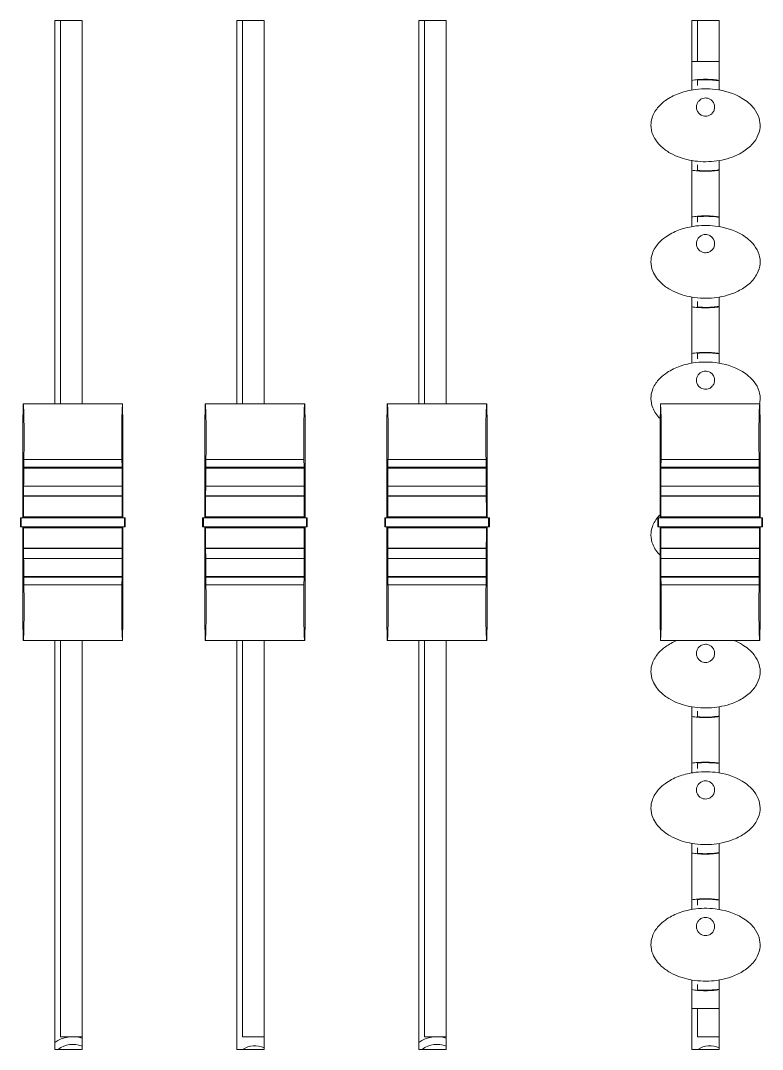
# Model space of a CAD drawing. Header units: millimetres. Extents: x 20 to 1660, y 4 to 1168.
# Drawn here: x 517.1 to 598.6, y 333.4 to 446.4 of the extents above; entities that cross this region are included whole.
import ezdxf

# ---------------------------------------------------------------- set-up
doc = ezdxf.new("R2010")
doc.units = ezdxf.units.MM
doc.header["$LTSCALE"] = 4
doc.layers.add('Visible Edges(A H Standard)', color=7, linetype='Continuous', lineweight=18)

msp = doc.modelspace()

# ---------------------------------------------------------------- linework, layer by layer
at = {"layer": 'Visible Edges(A H Standard)'}
for p, q in [((520.876, 404.255), (520.876, 446.355)), ((520.876, 446.355), (523.876, 446.355)), ((521.501, 404.255), (521.501, 446.355)), ((523.876, 446.355), (523.876, 404.255)), ((540.876, 404.255), (540.876, 446.355)), ((540.876, 446.355), (543.876, 446.355)), ((541.501, 404.255), (541.501, 446.355)), ((543.876, 446.355), (543.876, 404.255)), ((560.876, 404.255), (560.876, 446.355)), ((560.876, 446.355), (563.876, 446.355)), ((561.501, 404.255), (561.501, 446.355)), ((563.876, 446.355), (563.876, 404.255)), ((590.876, 438.728), (590.876, 446.355)), ((590.876, 446.355), (593.876, 446.355)), ((591.501, 441.855), (591.501, 446.355)), ((593.876, 446.355), (593.876, 438.728)), ((593.876, 441.855), (590.876, 441.855)), ((591.501, 439.214), (591.501, 439.866)), ((590.876, 423.728), (590.876, 430.982)), ((593.876, 430.982), (593.876, 423.728)), ((591.501, 429.843), (591.501, 430.495)), ((591.501, 424.214), (591.501, 424.866)), ((590.876, 408.728), (590.876, 415.982)), ((593.876, 415.982), (593.876, 408.728)), ((591.501, 414.843), (591.501, 415.495)), ((591.501, 409.214), (591.501, 409.866)), ((517.376, 401.906), (517.413, 404.255)), ((528.34, 404.255), (517.413, 404.255)), ((528.34, 404.255), (528.376, 401.906)), ((537.376, 401.906), (537.413, 404.255)), ((548.34, 404.255), (537.413, 404.255)), ((548.34, 404.255), (548.376, 401.906)), ((557.376, 401.906), (557.413, 404.255)), ((568.34, 404.255), (557.413, 404.255)), ((568.34, 404.255), (568.376, 401.906)), ((587.376, 401.906), (587.413, 404.255)), ((598.34, 404.255), (587.413, 404.255)), ((598.34, 404.255), (598.376, 401.906)), ((517.376, 391.755), (517.376, 401.906)), ((528.376, 401.906), (528.376, 391.755)), ((537.376, 391.755), (537.376, 401.906)), ((548.376, 401.906), (548.376, 391.755)), ((557.376, 391.755), (557.376, 401.906)), ((568.376, 401.906), (568.376, 391.755)), ((587.376, 391.755), (587.376, 401.906)), ((598.376, 401.906), (598.376, 391.755)), ((517.479, 397.288), (517.49, 398.207)), ((517.49, 398.207), (517.491, 398.131)), ((517.491, 398.131), (528.262, 398.131)), ((528.262, 398.131), (528.263, 398.207)), ((528.263, 398.207), (528.273, 397.288)), ((537.479, 397.288), (537.49, 398.207)), ((537.49, 398.207), (537.491, 398.131)), ((537.491, 398.131), (548.262, 398.131)), ((548.262, 398.131), (548.263, 398.207)), ((548.263, 398.207), (548.273, 397.288)), ((557.479, 397.288), (557.49, 398.207)), ((557.49, 398.207), (557.491, 398.131)), ((557.491, 398.131), (568.262, 398.131)), ((568.262, 398.131), (568.263, 398.207)), ((568.263, 398.207), (568.273, 397.288)), ((587.479, 397.288), (587.49, 398.207)), ((587.49, 398.207), (587.491, 398.131)), ((587.491, 398.131), (598.262, 398.131)), ((598.262, 398.131), (598.263, 398.207)), ((598.263, 398.207), (598.273, 397.288)), ((517.481, 397.212), (517.479, 397.288)), ((528.273, 397.288), (517.479, 397.288)), ((528.272, 397.212), (517.481, 397.212)), ((528.273, 397.288), (528.272, 397.212)), ((537.481, 397.212), (537.479, 397.288)), ((548.273, 397.288), (537.479, 397.288)), ((548.272, 397.212), (537.481, 397.212)), ((548.273, 397.288), (548.272, 397.212)), ((557.481, 397.212), (557.479, 397.288)), ((568.273, 397.288), (557.479, 397.288)), ((568.272, 397.212), (557.481, 397.212)), ((568.273, 397.288), (568.272, 397.212)), ((587.481, 397.212), (587.479, 397.288)), ((598.273, 397.288), (587.479, 397.288)), ((598.272, 397.212), (587.481, 397.212)), ((598.273, 397.288), (598.272, 397.212)), ((517.459, 394.146), (517.464, 395.273)), ((517.464, 395.273), (517.466, 395.233)), ((517.466, 395.233), (528.287, 395.233)), ((528.287, 395.233), (528.288, 395.273)), ((528.288, 395.273), (528.294, 394.146)), ((537.459, 394.146), (537.464, 395.273)), ((537.464, 395.273), (537.466, 395.233)), ((537.466, 395.233), (548.287, 395.233)), ((548.287, 395.233), (548.288, 395.273)), ((548.288, 395.273), (548.294, 394.146)), ((557.459, 394.146), (557.464, 395.273)), ((557.464, 395.273), (557.466, 395.233)), ((557.466, 395.233), (568.287, 395.233)), ((568.287, 395.233), (568.288, 395.273)), ((568.288, 395.273), (568.294, 394.146)), ((587.459, 394.146), (587.464, 395.273)), ((587.464, 395.273), (587.466, 395.233)), ((587.466, 395.233), (598.287, 395.233)), ((598.287, 395.233), (598.288, 395.273)), ((598.288, 395.273), (598.294, 394.146)), ((517.46, 394.105), (517.459, 394.146)), ((528.294, 394.146), (517.459, 394.146)), ((528.292, 394.105), (517.46, 394.105)), ((528.294, 394.146), (528.292, 394.105)), ((537.46, 394.105), (537.459, 394.146)), ((548.294, 394.146), (537.459, 394.146)), ((548.292, 394.105), (537.46, 394.105)), ((548.294, 394.146), (548.292, 394.105)), ((557.46, 394.105), (557.459, 394.146)), ((568.294, 394.146), (557.459, 394.146)), ((568.292, 394.105), (557.46, 394.105)), ((568.294, 394.146), (568.292, 394.105)), ((587.46, 394.105), (587.459, 394.146)), ((598.294, 394.146), (587.459, 394.146)), ((598.292, 394.105), (587.46, 394.105)), ((598.294, 394.146), (598.292, 394.105)), ((517.126, 391.755), (517.208, 391.755)), ((517.126, 390.755), (517.126, 391.755)), ((528.545, 391.755), (517.208, 391.755)), ((517.208, 391.755), (517.208, 390.755)), ((517.454, 391.755), (517.454, 391.855)), ((517.454, 391.855), (517.455, 391.855)), ((517.455, 391.855), (528.298, 391.855)), ((528.298, 391.855), (528.299, 391.855)), ((528.299, 391.855), (528.299, 391.755)), ((528.545, 390.755), (528.545, 391.755)), ((528.545, 391.755), (528.626, 391.755)), ((528.626, 391.755), (528.626, 390.755)), ((537.126, 391.755), (537.208, 391.755)), ((537.126, 390.755), (537.126, 391.755)), ((548.545, 391.755), (537.208, 391.755)), ((537.208, 391.755), (537.208, 390.755)), ((537.454, 391.755), (537.454, 391.855)), ((537.454, 391.855), (537.455, 391.855)), ((537.455, 391.855), (548.298, 391.855)), ((548.298, 391.855), (548.299, 391.855)), ((548.299, 391.855), (548.299, 391.755)), ((548.545, 390.755), (548.545, 391.755)), ((548.545, 391.755), (548.626, 391.755)), ((548.626, 391.755), (548.626, 390.755)), ((557.126, 391.755), (557.208, 391.755)), ((557.126, 390.755), (557.126, 391.755)), ((568.545, 391.755), (557.208, 391.755)), ((557.208, 391.755), (557.208, 390.755)), ((557.454, 391.755), (557.454, 391.855)), ((557.454, 391.855), (557.455, 391.855)), ((557.455, 391.855), (568.298, 391.855)), ((568.298, 391.855), (568.299, 391.855)), ((568.299, 391.855), (568.299, 391.755)), ((568.545, 390.755), (568.545, 391.755)), ((568.545, 391.755), (568.626, 391.755)), ((568.626, 391.755), (568.626, 390.755)), ((587.126, 391.755), (587.208, 391.755)), ((587.126, 390.755), (587.126, 391.755)), ((598.545, 391.755), (587.208, 391.755)), ((587.208, 391.755), (587.208, 390.755)), ((587.454, 391.755), (587.454, 391.855)), ((587.454, 391.855), (587.455, 391.855)), ((587.455, 391.855), (598.298, 391.855)), ((598.298, 391.855), (598.299, 391.855)), ((598.299, 391.855), (598.299, 391.755)), ((598.545, 390.755), (598.545, 391.755)), ((598.545, 391.755), (598.626, 391.755)), ((598.626, 391.755), (598.626, 390.755)), ((517.208, 390.755), (517.126, 390.755)), ((528.545, 390.755), (517.208, 390.755)), ((517.376, 380.605), (517.376, 390.755)), ((517.454, 390.655), (517.454, 390.755)), ((517.455, 390.655), (517.454, 390.655)), ((528.298, 390.655), (517.455, 390.655)), ((528.299, 390.655), (528.298, 390.655)), ((528.299, 390.755), (528.299, 390.655)), ((528.376, 390.755), (528.376, 380.605)), ((528.626, 390.755), (528.545, 390.755)), ((537.208, 390.755), (537.126, 390.755)), ((548.545, 390.755), (537.208, 390.755)), ((537.376, 380.605), (537.376, 390.755)), ((537.454, 390.655), (537.454, 390.755)), ((537.455, 390.655), (537.454, 390.655)), ((548.298, 390.655), (537.455, 390.655)), ((548.299, 390.655), (548.298, 390.655)), ((548.299, 390.755), (548.299, 390.655)), ((548.376, 390.755), (548.376, 380.605)), ((548.626, 390.755), (548.545, 390.755)), ((557.208, 390.755), (557.126, 390.755)), ((568.545, 390.755), (557.208, 390.755)), ((557.376, 380.605), (557.376, 390.755)), ((557.454, 390.655), (557.454, 390.755)), ((557.455, 390.655), (557.454, 390.655)), ((568.298, 390.655), (557.455, 390.655)), ((568.299, 390.655), (568.298, 390.655)), ((568.299, 390.755), (568.299, 390.655)), ((568.376, 390.755), (568.376, 380.605)), ((568.626, 390.755), (568.545, 390.755)), ((587.208, 390.755), (587.126, 390.755)), ((598.545, 390.755), (587.208, 390.755)), ((587.376, 380.605), (587.376, 390.755)), ((587.454, 390.655), (587.454, 390.755)), ((587.455, 390.655), (587.454, 390.655)), ((598.298, 390.655), (587.455, 390.655)), ((598.299, 390.655), (598.298, 390.655)), ((598.299, 390.755), (598.299, 390.655)), ((598.376, 390.755), (598.376, 380.605)), ((598.626, 390.755), (598.545, 390.755)), ((517.459, 388.364), (517.46, 388.405)), ((517.464, 387.237), (517.459, 388.364)), ((528.294, 388.364), (517.459, 388.364)), ((517.46, 388.405), (528.292, 388.405)), ((528.294, 388.364), (528.288, 387.237)), ((528.292, 388.405), (528.294, 388.364)), ((537.459, 388.364), (537.46, 388.405)), ((537.464, 387.237), (537.459, 388.364)), ((548.294, 388.364), (537.459, 388.364)), ((537.46, 388.405), (548.292, 388.405)), ((548.294, 388.364), (548.288, 387.237)), ((548.292, 388.405), (548.294, 388.364)), ((557.459, 388.364), (557.46, 388.405)), ((557.464, 387.237), (557.459, 388.364)), ((568.294, 388.364), (557.459, 388.364)), ((557.46, 388.405), (568.292, 388.405)), ((568.294, 388.364), (568.288, 387.237)), ((568.292, 388.405), (568.294, 388.364)), ((587.459, 388.364), (587.46, 388.405)), ((587.464, 387.237), (587.459, 388.364)), ((598.294, 388.364), (587.459, 388.364)), ((587.46, 388.405), (598.292, 388.405)), ((598.294, 388.364), (598.288, 387.237)), ((598.292, 388.405), (598.294, 388.364)), ((517.466, 387.277), (517.464, 387.237)), ((528.287, 387.277), (517.466, 387.277)), ((528.288, 387.237), (528.287, 387.277)), ((537.466, 387.277), (537.464, 387.237)), ((548.287, 387.277), (537.466, 387.277)), ((548.288, 387.237), (548.287, 387.277)), ((557.466, 387.277), (557.464, 387.237)), ((568.287, 387.277), (557.466, 387.277)), ((568.288, 387.237), (568.287, 387.277)), ((587.466, 387.277), (587.464, 387.237)), ((598.287, 387.277), (587.466, 387.277)), ((598.288, 387.237), (598.287, 387.277)), ((517.479, 385.223), (517.481, 385.298)), ((517.49, 384.303), (517.479, 385.223)), ((528.273, 385.223), (517.479, 385.223)), ((517.481, 385.298), (528.272, 385.298)), ((517.491, 384.379), (517.49, 384.303)), ((528.262, 384.379), (517.491, 384.379)), ((528.263, 384.303), (528.262, 384.379)), ((528.273, 385.223), (528.263, 384.303)), ((528.272, 385.298), (528.273, 385.223)), ((537.479, 385.223), (537.481, 385.298)), ((537.49, 384.303), (537.479, 385.223)), ((548.273, 385.223), (537.479, 385.223)), ((537.481, 385.298), (548.272, 385.298)), ((537.491, 384.379), (537.49, 384.303)), ((548.262, 384.379), (537.491, 384.379)), ((548.263, 384.303), (548.262, 384.379)), ((548.273, 385.223), (548.263, 384.303)), ((548.272, 385.298), (548.273, 385.223)), ((557.479, 385.223), (557.481, 385.298)), ((557.49, 384.303), (557.479, 385.223)), ((568.273, 385.223), (557.479, 385.223)), ((557.481, 385.298), (568.272, 385.298)), ((557.491, 384.379), (557.49, 384.303)), ((568.262, 384.379), (557.491, 384.379)), ((568.263, 384.303), (568.262, 384.379)), ((568.273, 385.223), (568.263, 384.303)), ((568.272, 385.298), (568.273, 385.223)), ((587.479, 385.223), (587.481, 385.298)), ((587.49, 384.303), (587.479, 385.223)), ((598.273, 385.223), (587.479, 385.223)), ((587.481, 385.298), (598.272, 385.298)), ((587.491, 384.379), (587.49, 384.303)), ((598.262, 384.379), (587.491, 384.379)), ((598.263, 384.303), (598.262, 384.379)), ((598.273, 385.223), (598.263, 384.303)), ((598.272, 385.298), (598.273, 385.223)), ((517.413, 378.255), (517.376, 380.605)), ((528.376, 380.605), (528.34, 378.255)), ((537.413, 378.255), (537.376, 380.605)), ((548.376, 380.605), (548.34, 378.255)), ((557.413, 378.255), (557.376, 380.605)), ((568.376, 380.605), (568.34, 378.255)), ((587.413, 378.255), (587.376, 380.605)), ((598.376, 380.605), (598.34, 378.255)), ((528.34, 378.255), (517.413, 378.255)), ((520.876, 333.355), (520.876, 378.255)), ((521.501, 334.755), (521.501, 378.255)), ((523.876, 378.255), (523.876, 333.355)), ((548.34, 378.255), (537.413, 378.255)), ((540.876, 333.355), (540.876, 378.255)), ((541.501, 334.755), (541.501, 378.255)), ((543.876, 378.255), (543.876, 333.355)), ((568.34, 378.255), (557.413, 378.255)), ((560.876, 333.355), (560.876, 378.255)), ((561.501, 334.755), (561.501, 378.255)), ((563.876, 378.255), (563.876, 333.355)), ((598.34, 378.255), (587.413, 378.255)), ((590.876, 363.728), (590.876, 370.982)), ((593.876, 370.982), (593.876, 363.728)), ((591.501, 369.843), (591.501, 370.495)), ((591.501, 364.214), (591.501, 364.866)), ((590.876, 348.728), (590.876, 355.982)), ((593.876, 355.982), (593.876, 348.728)), ((591.501, 354.843), (591.501, 355.495)), ((591.501, 349.214), (591.501, 349.866)), ((590.876, 333.355), (590.876, 340.982)), ((591.501, 339.843), (591.501, 340.495)), ((593.876, 340.982), (593.876, 333.355)), ((593.876, 337.855), (590.876, 337.855)), ((591.501, 334.755), (591.501, 337.855)), ((522.876, 334.755), (521.501, 334.755)), ((523.876, 334.755), (522.876, 334.755)), ((543.876, 334.755), (541.501, 334.755)), ((562.876, 334.755), (561.501, 334.755)), ((563.876, 334.755), (562.876, 334.755)), ((593.876, 334.755), (591.501, 334.755)), ((523.876, 333.355), (520.876, 333.355)), ((543.876, 333.355), (540.876, 333.355)), ((563.876, 333.355), (560.876, 333.355)), ((593.876, 333.355), (590.876, 333.355))]:
    msp.add_line(p, q, dxfattribs=at)
for centre, radius, start, end in [((522.876, 331.255), 3.5, 73.39845, 124.8499), ((562.876, 331.255), 3.5, 73.39845, 124.8499), ((522.876, 331.255), 2.65, 67.82984, 127.58467), ((542.876, 331.255), 2.5, 66.42182, 122.85988), ((562.876, 331.255), 2.65, 67.82984, 127.58467), ((592.876, 331.255), 2.5, 66.42182, 122.85988)]:
    msp.add_arc(centre, radius, start, end, dxfattribs=at)
for centre, major_axis, start_param, end_param in [((517.413, 391.255), (0, 13), 5.7683529, 6.2831853), ((528.34, 391.255), (0, 13), 0, 0.5148324), ((537.413, 391.255), (0, 13), 5.7683529, 6.2831853), ((548.34, 391.255), (0, 13), 0, 0.5148324), ((557.413, 391.255), (0, 13), 5.7683529, 6.2831853), ((568.34, 391.255), (0, 13), 0, 0.5148324), ((587.413, 391.255), (0, 13), 5.7683529, 6.2831853), ((598.34, 391.255), (0, 13), 0, 0.5148324), ((517.482, 400.612), (0, 2.25), 3.8432109, 5.7683529), ((528.27, 400.612), (0, 2.25), 0.5148324, 2.4399744), ((537.482, 400.612), (0, 2.25), 3.8432109, 5.7683529), ((548.27, 400.612), (0, 2.25), 0.5148324, 2.4399744), ((557.482, 400.612), (0, 2.25), 3.8432109, 5.7683529), ((568.27, 400.612), (0, 2.25), 0.5148324, 2.4399744), ((587.482, 400.612), (0, 2.25), 3.8432109, 5.7683529), ((598.27, 400.612), (0, 2.25), 0.5148324, 2.4399744), ((517.586, 391.255), (0, -10), 3.8432109, 3.9542212), ((528.167, 391.255), (0, -10), 2.3289641, 2.4399744), ((537.586, 391.255), (0, -10), 3.8432109, 3.9542212), ((548.167, 391.255), (0, -10), 2.3289641, 2.4399744), ((557.586, 391.255), (0, -10), 3.8432109, 3.9542212), ((568.167, 391.255), (0, -10), 2.3289641, 2.4399744), ((587.586, 391.255), (0, -10), 3.8432109, 3.9542212), ((598.167, 391.255), (0, -10), 2.3289641, 2.4399744), ((517.586, 391.255), (0, -10), 4.0742933, 4.3032871), ((528.167, 391.255), (0, -10), 1.9798982, 2.208892), ((537.586, 391.255), (0, -10), 4.0742933, 4.3032871), ((548.167, 391.255), (0, -10), 1.9798982, 2.208892), ((557.586, 391.255), (0, -10), 4.0742933, 4.3032871), ((568.167, 391.255), (0, -10), 1.9798982, 2.208892), ((587.586, 391.255), (0, -10), 4.0742933, 4.3032871), ((598.167, 391.255), (0, -10), 1.9798982, 2.208892), ((517.586, 391.255), (0, -10), 4.4233592, 4.6523529), ((528.167, 391.255), (0, -10), 1.6308324, 1.8598261), ((537.586, 391.255), (0, -10), 4.4233592, 4.6523529), ((548.167, 391.255), (0, -10), 1.6308324, 1.8598261), ((557.586, 391.255), (0, -10), 4.4233592, 4.6523529), ((568.167, 391.255), (0, -10), 1.6308324, 1.8598261), ((587.586, 391.255), (0, -10), 4.4233592, 4.6523529), ((598.167, 391.255), (0, -10), 1.6308324, 1.8598261), ((517.586, 391.255), (0, -10), 4.772425, 5.0014188), ((528.167, 391.255), (0, -10), 1.2817665, 1.5107603), ((537.586, 391.255), (0, -10), 4.772425, 5.0014188), ((548.167, 391.255), (0, -10), 1.2817665, 1.5107603), ((557.586, 391.255), (0, -10), 4.772425, 5.0014188), ((568.167, 391.255), (0, -10), 1.2817665, 1.5107603), ((587.586, 391.255), (0, -10), 4.772425, 5.0014188), ((598.167, 391.255), (0, -10), 1.2817665, 1.5107603), ((517.586, 391.255), (0, -10), 5.1214909, 5.3504846), ((528.167, 391.255), (0, -10), 0.9327007, 1.1616944), ((537.586, 391.255), (0, -10), 5.1214909, 5.3504846), ((548.167, 391.255), (0, -10), 0.9327007, 1.1616944), ((557.586, 391.255), (0, -10), 5.1214909, 5.3504846), ((568.167, 391.255), (0, -10), 0.9327007, 1.1616944), ((587.586, 391.255), (0, -10), 5.1214909, 5.3504846), ((598.167, 391.255), (0, -10), 0.9327007, 1.1616944), ((517.586, 391.255), (0, -10), 5.4705567, 5.5815671), ((528.167, 391.255), (0, -10), 0.7016182, 0.8126286), ((537.586, 391.255), (0, -10), 5.4705567, 5.5815671), ((548.167, 391.255), (0, -10), 0.7016182, 0.8126286), ((557.586, 391.255), (0, -10), 5.4705567, 5.5815671), ((568.167, 391.255), (0, -10), 0.7016182, 0.8126286), ((587.586, 391.255), (0, -10), 5.4705567, 5.5815671), ((598.167, 391.255), (0, -10), 0.7016182, 0.8126286), ((517.482, 381.899), (0, 2.25), 3.6564251, 5.5815671), ((528.27, 381.899), (0, 2.25), 0.7016182, 2.6267602), ((537.482, 381.899), (0, 2.25), 3.6564251, 5.5815671), ((548.27, 381.899), (0, 2.25), 0.7016182, 2.6267602), ((557.482, 381.899), (0, 2.25), 3.6564251, 5.5815671), ((568.27, 381.899), (0, 2.25), 0.7016182, 2.6267602), ((587.482, 381.899), (0, 2.25), 3.6564251, 5.5815671), ((598.27, 381.899), (0, 2.25), 0.7016182, 2.6267602), ((517.413, 391.255), (0, 13), 3.1415927, 3.6564251), ((528.34, 391.255), (0, 13), 2.6267602, 3.1415927), ((537.413, 391.255), (0, 13), 3.1415927, 3.6564251), ((548.34, 391.255), (0, 13), 2.6267602, 3.1415927), ((557.413, 391.255), (0, 13), 3.1415927, 3.6564251), ((568.34, 391.255), (0, 13), 2.6267602, 3.1415927), ((587.413, 391.255), (0, 13), 3.1415927, 3.6564251), ((598.34, 391.255), (0, 13), 2.6267602, 3.1415927)]:
    msp.add_ellipse(centre, major_axis=major_axis, ratio=0.0130907, start_param=start_param, end_param=end_param, dxfattribs=at)
for points, knots in [([(590.876, 439.791), (591.083, 439.823), (591.869, 439.917), (592.883, 439.917), (593.67, 439.823), (593.876, 439.791)], [1.34534372, 1.34534372, 1.34534372, 1.34534372, 1.43989663, 1.70169602, 1.79624893, 1.79624893, 1.79624893, 1.79624893]), ([(593.877, 439.741), (593.381, 439.817), (592.878, 439.855), (592.084, 439.855), (591.792, 439.842), (591.501, 439.817)], [2.68876555, 2.68876555, 2.68876555, 2.68876555, 2.83831652, 2.83831652, 2.92531374, 2.92531374, 2.92531374, 2.92531374]), ([(586.376, 434.855), (586.376, 434.506), (586.449, 434.152), (586.782, 433.31), (587.128, 432.866), (587.817, 432.233), (588.147, 432.002), (589.152, 431.431), (589.878, 431.182), (591.401, 430.869), (592.22, 430.82), (593.798, 430.934), (594.576, 431.091), (595.754, 431.531), (596.189, 431.743), (596.994, 432.273), (597.37, 432.592), (597.826, 433.169), (597.954, 433.365), (598.226, 433.901), (598.34, 434.275), (598.394, 434.983), (598.354, 435.323), (598.144, 436.027), (597.944, 436.385), (597.346, 437.156), (596.893, 437.523), (595.499, 438.368), (594.467, 438.668), (592.633, 438.888), (591.812, 438.874), (590.46, 438.664), (589.909, 438.523), (588.885, 438.13), (588.407, 437.886), (587.694, 437.37), (587.439, 437.147), (586.93, 436.573), (586.684, 436.192), (586.434, 435.48), (586.376, 435.166), (586.376, 434.855)], [-2.7849425, -2.7849425, -2.7849425, -2.7849425, -2.7017267, -2.7017267, -2.5634512, -2.5634512, -2.4580378, -2.4580378, -2.2522762, -2.2522762, -2.0289486, -2.0289486, -1.8138848, -1.8138848, -1.6852189, -1.6852189, -1.5575001, -1.5575001, -1.4991907, -1.4991907, -1.4084888, -1.4084888, -1.3297743, -1.3297743, -1.2309332, -1.2309332, -1.0812834, -1.0812834, -0.7937491, -0.7937491, -0.5700451, -0.5700451, -0.4154658, -0.4154658, -0.2716523, -0.2716523, -0.183771, -0.183771, -0.0742024, -0.0742024, 0, 0, 0, 0]), ([(591.454, 437.24), (591.496, 437.342), (591.556, 437.437), (591.716, 437.616), (591.82, 437.696), (592.028, 437.797), (592.124, 437.827), (592.314, 437.857), (592.405, 437.858), (592.591, 437.836), (592.684, 437.811), (592.881, 437.726), (592.98, 437.66), (593.162, 437.488), (593.238, 437.378), (593.345, 437.136), (593.374, 437.004), (593.378, 436.744), (593.356, 436.617), (593.266, 436.382), (593.201, 436.276), (593.032, 436.088), (592.927, 436.01), (592.721, 435.91), (592.624, 435.881), (592.435, 435.852), (592.344, 435.851), (592.158, 435.874), (592.064, 435.9), (591.865, 435.987), (591.765, 436.054), (591.585, 436.229), (591.509, 436.339), (591.405, 436.583), (591.377, 436.715), (591.375, 436.975), (591.399, 437.102), (591.446, 437.221), (591.448, 437.227), (591.451, 437.234), (591.454, 437.24)], [-0.62861699, -0.62861699, -0.62861699, -0.62861699, -0.5953217, -0.5953217, -0.55631388, -0.55631388, -0.52605825, -0.52605825, -0.49880398, -0.49880398, -0.4699329, -0.4699329, -0.43445147, -0.43445147, -0.39470319, -0.39470319, -0.35471067, -0.35471067, -0.31632402, -0.31632402, -0.2791963, -0.2791963, -0.24044278, -0.24044278, -0.21034785, -0.21034785, -0.18306717, -0.18306717, -0.15397045, -0.15397045, -0.11808999, -0.11808999, -0.07838245, -0.07838245, -0.03842408, -0.03842408, 0, 0, 0, 0.00208638, 0.00208638, 0.00208638, 0.00208638]), ([(593.876, 429.918), (593.67, 429.886), (592.883, 429.792), (591.869, 429.792), (591.083, 429.886), (590.876, 429.918)], [4.48693638, 4.48693638, 4.48693638, 4.48693638, 4.58148929, 4.84328867, 4.93784158, 4.93784158, 4.93784158, 4.93784158]), ([(591.501, 429.893), (592.212, 429.83), (592.93, 429.844), (593.717, 429.945), (593.797, 429.956), (593.876, 429.968)], [0.85910829, 0.85910829, 0.85910829, 0.85910829, 1.07170896, 1.07170896, 1.09565648, 1.09565648, 1.09565648, 1.09565648]), ([(590.876, 424.791), (591.083, 424.823), (591.869, 424.917), (592.883, 424.917), (593.67, 424.823), (593.876, 424.791)], [1.34534372, 1.34534372, 1.34534372, 1.34534372, 1.43989663, 1.70169602, 1.79624893, 1.79624893, 1.79624893, 1.79624893]), ([(586.376, 419.855), (586.376, 419.506), (586.449, 419.152), (586.782, 418.309), (587.129, 417.865), (587.818, 417.231), (588.148, 417.001), (589.152, 416.431), (589.878, 416.182), (591.399, 415.869), (592.216, 415.82), (593.793, 415.933), (594.57, 416.089), (595.747, 416.528), (596.18, 416.738), (596.986, 417.267), (597.363, 417.585), (597.822, 418.163), (597.952, 418.36), (598.225, 418.898), (598.34, 419.272), (598.394, 419.979), (598.355, 420.319), (598.146, 421.023), (597.946, 421.382), (597.35, 422.152), (596.897, 422.519), (595.506, 423.366), (594.475, 423.666), (592.643, 423.887), (591.823, 423.875), (590.474, 423.667), (589.923, 423.527), (588.899, 423.136), (588.419, 422.892), (587.703, 422.377), (587.447, 422.154), (586.936, 421.581), (586.688, 421.2), (586.435, 420.485), (586.376, 420.168), (586.376, 419.855)], [-2.8285089, -2.8285089, -2.8285089, -2.8285089, -2.7439894, -2.7439894, -2.6033028, -2.6033028, -2.4964339, -2.4964339, -2.2876121, -2.2876121, -2.0610982, -2.0610982, -1.8428651, -1.8428651, -1.7125492, -1.7125492, -1.5825605, -1.5825605, -1.5229818, -1.5229818, -1.4307995, -1.4307995, -1.3509627, -1.3509627, -1.2505292, -1.2505292, -1.0987591, -1.0987591, -0.8069769, -0.8069769, -0.5800819, -0.5800819, -0.4234726, -0.4234726, -0.2769418, -0.2769418, -0.1875566, -0.1875566, -0.0759967, -0.0759967, 0, 0, 0, 0]), ([(593.877, 424.741), (593.381, 424.817), (592.878, 424.855), (592.084, 424.855), (591.792, 424.842), (591.501, 424.817)], [2.68876555, 2.68876555, 2.68876555, 2.68876555, 2.83831652, 2.83831652, 2.92531374, 2.92531374, 2.92531374, 2.92531374]), ([(591.454, 422.24), (591.497, 422.343), (591.557, 422.439), (591.718, 422.618), (591.823, 422.697), (592.03, 422.798), (592.126, 422.828), (592.315, 422.857), (592.406, 422.858), (592.592, 422.836), (592.685, 422.81), (592.882, 422.725), (592.982, 422.659), (593.163, 422.486), (593.239, 422.377), (593.346, 422.134), (593.374, 422.003), (593.378, 421.742), (593.356, 421.615), (593.266, 421.381), (593.2, 421.275), (593.031, 421.087), (592.926, 421.009), (592.72, 420.91), (592.624, 420.88), (592.435, 420.852), (592.344, 420.851), (592.157, 420.874), (592.063, 420.9), (591.865, 420.987), (591.765, 421.054), (591.585, 421.229), (591.509, 421.339), (591.405, 421.583), (591.377, 421.715), (591.375, 421.975), (591.399, 422.102), (591.446, 422.221), (591.448, 422.227), (591.451, 422.234), (591.454, 422.24)], [-0.62861323, -0.62861323, -0.62861323, -0.62861323, -0.59498628, -0.59498628, -0.55606137, -0.55606137, -0.52587305, -0.52587305, -0.49865969, -0.49865969, -0.46979802, -0.46979802, -0.43427672, -0.43427672, -0.39452832, -0.39452832, -0.35454175, -0.35454175, -0.31616386, -0.31616386, -0.27904629, -0.27904629, -0.24032807, -0.24032807, -0.21027706, -0.21027706, -0.18303506, -0.18303506, -0.15396574, -0.15396574, -0.11808776, -0.11808776, -0.07838101, -0.07838101, -0.03842144, -0.03842144, 0, 0, 0, 0.00209058, 0.00209058, 0.00209058, 0.00209058]), ([(593.876, 414.918), (593.67, 414.886), (592.883, 414.792), (591.869, 414.792), (591.083, 414.886), (590.876, 414.918)], [4.48693638, 4.48693638, 4.48693638, 4.48693638, 4.58148929, 4.84328867, 4.93784158, 4.93784158, 4.93784158, 4.93784158]), ([(591.501, 414.893), (592.212, 414.83), (592.93, 414.844), (593.717, 414.945), (593.797, 414.956), (593.876, 414.968)], [0.85910829, 0.85910829, 0.85910829, 0.85910829, 1.07170896, 1.07170896, 1.09565648, 1.09565648, 1.09565648, 1.09565648]), ([(590.876, 409.791), (591.083, 409.823), (591.869, 409.917), (592.883, 409.917), (593.67, 409.823), (593.876, 409.791)], [1.34534372, 1.34534372, 1.34534372, 1.34534372, 1.43989663, 1.70169602, 1.79624893, 1.79624893, 1.79624893, 1.79624893]), ([(593.877, 409.741), (593.381, 409.817), (592.878, 409.855), (592.084, 409.855), (591.792, 409.842), (591.501, 409.817)], [2.68876555, 2.68876555, 2.68876555, 2.68876555, 2.83831652, 2.83831652, 2.92531374, 2.92531374, 2.92531374, 2.92531374]), ([(598.308, 404.255), (598.338, 404.385), (598.358, 404.518), (598.394, 404.979), (598.355, 405.319), (598.146, 406.023), (597.946, 406.382), (597.35, 407.152), (596.897, 407.519), (595.506, 408.366), (594.475, 408.666), (592.643, 408.887), (591.823, 408.875), (590.474, 408.667), (589.923, 408.527), (588.899, 408.136), (588.419, 407.892), (587.703, 407.377), (587.447, 407.154), (586.936, 406.581), (586.688, 406.2), (586.435, 405.485), (586.376, 405.168), (586.376, 404.855)], [-1.4631497, -1.4631497, -1.4631497, -1.4631497, -1.4307995, -1.4307995, -1.3509627, -1.3509627, -1.2505292, -1.2505292, -1.0987591, -1.0987591, -0.8069769, -0.8069769, -0.5800819, -0.5800819, -0.4234726, -0.4234726, -0.2769418, -0.2769418, -0.1875566, -0.1875566, -0.0759967, -0.0759967, 0, 0, 0, 0]), ([(591.454, 407.24), (591.497, 407.343), (591.557, 407.439), (591.718, 407.618), (591.823, 407.697), (592.03, 407.798), (592.126, 407.828), (592.315, 407.857), (592.406, 407.858), (592.592, 407.836), (592.685, 407.81), (592.882, 407.725), (592.982, 407.659), (593.163, 407.486), (593.239, 407.377), (593.346, 407.134), (593.374, 407.003), (593.378, 406.742), (593.356, 406.615), (593.266, 406.381), (593.2, 406.275), (593.031, 406.087), (592.926, 406.009), (592.72, 405.91), (592.624, 405.88), (592.435, 405.852), (592.344, 405.851), (592.157, 405.874), (592.063, 405.9), (591.865, 405.987), (591.765, 406.054), (591.585, 406.229), (591.509, 406.339), (591.405, 406.583), (591.377, 406.715), (591.375, 406.975), (591.399, 407.102), (591.446, 407.221), (591.448, 407.227), (591.451, 407.234), (591.454, 407.24)], [-0.62861323, -0.62861323, -0.62861323, -0.62861323, -0.59498628, -0.59498628, -0.55606137, -0.55606137, -0.52587305, -0.52587305, -0.49865969, -0.49865969, -0.46979802, -0.46979802, -0.43427672, -0.43427672, -0.39452832, -0.39452832, -0.35454175, -0.35454175, -0.31616386, -0.31616386, -0.27904629, -0.27904629, -0.24032807, -0.24032807, -0.21027706, -0.21027706, -0.18303506, -0.18303506, -0.15396574, -0.15396574, -0.11808776, -0.11808776, -0.07838101, -0.07838101, -0.03842144, -0.03842144, 0, 0, 0, 0.00209058, 0.00209058, 0.00209058, 0.00209058]), ([(586.376, 404.855), (586.376, 404.506), (586.449, 404.152), (586.758, 403.37), (587.051, 402.968), (587.387, 402.632)], [-2.82850891, -2.82850891, -2.82850891, -2.82850891, -2.74398936, -2.74398936, -2.61949591, -2.61949591, -2.61949591, -2.61949591]), ([(587.376, 392.066), (587.323, 392.012), (587.271, 391.956), (586.936, 391.581), (586.688, 391.2), (586.435, 390.485), (586.376, 390.168), (586.376, 389.855)], [-0.207548, -0.207548, -0.207548, -0.207548, -0.18755657, -0.18755657, -0.07599675, -0.07599675, 0, 0, 0, 0]), ([(586.376, 389.855), (586.376, 389.506), (586.449, 389.152), (586.756, 388.375), (587.044, 387.977), (587.376, 387.644)], [-2.82850891, -2.82850891, -2.82850891, -2.82850891, -2.74398936, -2.74398936, -2.62090323, -2.62090323, -2.62090323, -2.62090323]), ([(586.376, 374.855), (586.376, 374.506), (586.449, 374.152), (586.782, 373.309), (587.129, 372.865), (587.818, 372.231), (588.148, 372.001), (589.152, 371.431), (589.878, 371.182), (591.399, 370.869), (592.216, 370.82), (593.793, 370.933), (594.57, 371.089), (595.747, 371.528), (596.18, 371.738), (596.986, 372.267), (597.363, 372.585), (597.822, 373.163), (597.952, 373.36), (598.225, 373.898), (598.34, 374.272), (598.394, 374.979), (598.355, 375.319), (598.146, 376.023), (597.946, 376.382), (597.35, 377.152), (596.897, 377.519), (596.136, 377.982), (595.84, 378.131), (595.536, 378.257)], [-2.8285089, -2.8285089, -2.8285089, -2.8285089, -2.7439894, -2.7439894, -2.6033028, -2.6033028, -2.4964339, -2.4964339, -2.2876121, -2.2876121, -2.0610982, -2.0610982, -1.8428651, -1.8428651, -1.7125492, -1.7125492, -1.5825605, -1.5825605, -1.5229818, -1.5229818, -1.4307995, -1.4307995, -1.3509627, -1.3509627, -1.2505292, -1.2505292, -1.0987591, -1.0987591, -1.0079191, -1.0079191, -1.0079191, -1.0079191]), ([(589.217, 378.255), (588.784, 378.077), (588.365, 377.854), (587.703, 377.377), (587.447, 377.154), (586.936, 376.581), (586.688, 376.2), (586.435, 375.485), (586.376, 375.168), (586.376, 374.855)], [-0.40595031, -0.40595031, -0.40595031, -0.40595031, -0.2769418, -0.2769418, -0.18755657, -0.18755657, -0.07599675, -0.07599675, 0, 0, 0, 0]), ([(591.454, 377.24), (591.497, 377.343), (591.557, 377.439), (591.718, 377.618), (591.823, 377.697), (592.03, 377.798), (592.126, 377.828), (592.315, 377.857), (592.406, 377.858), (592.592, 377.836), (592.685, 377.81), (592.882, 377.725), (592.982, 377.659), (593.163, 377.486), (593.239, 377.377), (593.346, 377.134), (593.374, 377.003), (593.378, 376.742), (593.356, 376.615), (593.266, 376.381), (593.2, 376.275), (593.031, 376.087), (592.926, 376.009), (592.72, 375.91), (592.624, 375.88), (592.435, 375.852), (592.344, 375.851), (592.157, 375.874), (592.063, 375.9), (591.865, 375.987), (591.765, 376.054), (591.585, 376.229), (591.509, 376.339), (591.405, 376.583), (591.377, 376.715), (591.375, 376.975), (591.399, 377.102), (591.446, 377.221), (591.448, 377.227), (591.451, 377.234), (591.454, 377.24)], [-0.62861323, -0.62861323, -0.62861323, -0.62861323, -0.59498628, -0.59498628, -0.55606137, -0.55606137, -0.52587305, -0.52587305, -0.49865969, -0.49865969, -0.46979802, -0.46979802, -0.43427672, -0.43427672, -0.39452832, -0.39452832, -0.35454175, -0.35454175, -0.31616386, -0.31616386, -0.27904629, -0.27904629, -0.24032807, -0.24032807, -0.21027706, -0.21027706, -0.18303506, -0.18303506, -0.15396574, -0.15396574, -0.11808776, -0.11808776, -0.07838101, -0.07838101, -0.03842144, -0.03842144, 0, 0, 0, 0.00209058, 0.00209058, 0.00209058, 0.00209058]), ([(593.876, 369.918), (593.67, 369.886), (592.883, 369.792), (591.869, 369.792), (591.083, 369.886), (590.876, 369.918)], [4.48693638, 4.48693638, 4.48693638, 4.48693638, 4.58148929, 4.84328867, 4.93784158, 4.93784158, 4.93784158, 4.93784158]), ([(591.501, 369.893), (592.212, 369.83), (592.93, 369.844), (593.717, 369.945), (593.797, 369.956), (593.876, 369.968)], [0.85910829, 0.85910829, 0.85910829, 0.85910829, 1.07170896, 1.07170896, 1.09565648, 1.09565648, 1.09565648, 1.09565648]), ([(586.376, 359.855), (586.376, 359.506), (586.449, 359.152), (586.782, 358.31), (587.128, 357.866), (587.817, 357.233), (588.147, 357.002), (589.152, 356.431), (589.878, 356.182), (591.401, 355.869), (592.22, 355.82), (593.798, 355.934), (594.576, 356.091), (595.754, 356.531), (596.189, 356.743), (596.994, 357.273), (597.37, 357.592), (597.826, 358.169), (597.954, 358.365), (598.226, 358.901), (598.34, 359.275), (598.394, 359.983), (598.354, 360.323), (598.144, 361.027), (597.944, 361.385), (597.346, 362.156), (596.893, 362.523), (595.499, 363.368), (594.467, 363.668), (592.633, 363.888), (591.812, 363.874), (590.46, 363.664), (589.909, 363.523), (588.885, 363.13), (588.407, 362.886), (587.694, 362.37), (587.439, 362.147), (586.93, 361.573), (586.684, 361.192), (586.434, 360.48), (586.376, 360.166), (586.376, 359.855)], [-2.7849425, -2.7849425, -2.7849425, -2.7849425, -2.7017267, -2.7017267, -2.5634512, -2.5634512, -2.4580378, -2.4580378, -2.2522762, -2.2522762, -2.0289486, -2.0289486, -1.8138848, -1.8138848, -1.6852189, -1.6852189, -1.5575001, -1.5575001, -1.4991907, -1.4991907, -1.4084888, -1.4084888, -1.3297743, -1.3297743, -1.2309332, -1.2309332, -1.0812834, -1.0812834, -0.7937491, -0.7937491, -0.5700451, -0.5700451, -0.4154658, -0.4154658, -0.2716523, -0.2716523, -0.183771, -0.183771, -0.0742024, -0.0742024, 0, 0, 0, 0]), ([(590.876, 364.791), (591.083, 364.823), (591.869, 364.917), (592.883, 364.917), (593.67, 364.823), (593.876, 364.791)], [1.34534372, 1.34534372, 1.34534372, 1.34534372, 1.43989663, 1.70169602, 1.79624893, 1.79624893, 1.79624893, 1.79624893]), ([(593.877, 364.741), (593.381, 364.817), (592.878, 364.855), (592.084, 364.855), (591.792, 364.842), (591.501, 364.817)], [2.68876555, 2.68876555, 2.68876555, 2.68876555, 2.83831652, 2.83831652, 2.92531374, 2.92531374, 2.92531374, 2.92531374]), ([(591.454, 362.24), (591.496, 362.342), (591.556, 362.437), (591.716, 362.616), (591.82, 362.696), (592.028, 362.797), (592.124, 362.827), (592.314, 362.857), (592.405, 362.858), (592.591, 362.836), (592.684, 362.811), (592.881, 362.726), (592.98, 362.66), (593.162, 362.488), (593.238, 362.378), (593.345, 362.136), (593.374, 362.004), (593.378, 361.744), (593.356, 361.617), (593.266, 361.382), (593.201, 361.276), (593.032, 361.088), (592.927, 361.01), (592.721, 360.91), (592.624, 360.881), (592.435, 360.852), (592.344, 360.851), (592.158, 360.874), (592.064, 360.9), (591.865, 360.987), (591.765, 361.054), (591.585, 361.229), (591.509, 361.339), (591.405, 361.583), (591.377, 361.715), (591.375, 361.975), (591.399, 362.102), (591.446, 362.221), (591.448, 362.227), (591.451, 362.234), (591.454, 362.24)], [-0.62861699, -0.62861699, -0.62861699, -0.62861699, -0.5953217, -0.5953217, -0.55631388, -0.55631388, -0.52605825, -0.52605825, -0.49880398, -0.49880398, -0.4699329, -0.4699329, -0.43445147, -0.43445147, -0.39470319, -0.39470319, -0.35471067, -0.35471067, -0.31632402, -0.31632402, -0.2791963, -0.2791963, -0.24044278, -0.24044278, -0.21034785, -0.21034785, -0.18306717, -0.18306717, -0.15397045, -0.15397045, -0.11808999, -0.11808999, -0.07838245, -0.07838245, -0.03842408, -0.03842408, 0, 0, 0, 0.00208638, 0.00208638, 0.00208638, 0.00208638]), ([(593.876, 354.918), (593.67, 354.886), (592.883, 354.792), (591.869, 354.792), (591.083, 354.886), (590.876, 354.918)], [4.48693638, 4.48693638, 4.48693638, 4.48693638, 4.58148929, 4.84328867, 4.93784158, 4.93784158, 4.93784158, 4.93784158]), ([(591.501, 354.893), (592.212, 354.83), (592.93, 354.844), (593.717, 354.945), (593.797, 354.956), (593.876, 354.968)], [0.85910829, 0.85910829, 0.85910829, 0.85910829, 1.07170896, 1.07170896, 1.09565648, 1.09565648, 1.09565648, 1.09565648]), ([(590.876, 349.791), (591.083, 349.823), (591.869, 349.917), (592.883, 349.917), (593.67, 349.823), (593.876, 349.791)], [1.34534372, 1.34534372, 1.34534372, 1.34534372, 1.43989663, 1.70169602, 1.79624893, 1.79624893, 1.79624893, 1.79624893]), ([(593.877, 349.741), (593.381, 349.817), (592.878, 349.855), (592.084, 349.855), (591.792, 349.842), (591.501, 349.817)], [2.68876555, 2.68876555, 2.68876555, 2.68876555, 2.83831652, 2.83831652, 2.92531374, 2.92531374, 2.92531374, 2.92531374]), ([(586.376, 344.855), (586.376, 344.506), (586.449, 344.152), (586.782, 343.31), (587.128, 342.866), (587.817, 342.233), (588.147, 342.002), (589.152, 341.431), (589.878, 341.182), (591.402, 340.869), (592.22, 340.82), (593.798, 340.934), (594.576, 341.091), (595.754, 341.531), (596.189, 341.743), (596.995, 342.273), (597.37, 342.592), (597.826, 343.169), (597.955, 343.365), (598.227, 343.902), (598.34, 344.276), (598.394, 344.983), (598.354, 345.324), (598.144, 346.027), (597.944, 346.385), (597.346, 347.156), (596.893, 347.523), (595.499, 348.369), (594.467, 348.668), (592.633, 348.888), (591.812, 348.874), (590.46, 348.664), (589.908, 348.523), (588.884, 348.129), (588.407, 347.885), (587.694, 347.369), (587.439, 347.146), (586.93, 346.573), (586.684, 346.192), (586.434, 345.48), (586.376, 345.166), (586.376, 344.855)], [-2.7242096, -2.7242096, -2.7242096, -2.7242096, -2.6428086, -2.6428086, -2.5075609, -2.5075609, -2.4044367, -2.4044367, -2.2031544, -2.2031544, -1.9846818, -1.9846818, -1.7742985, -1.7742985, -1.6484195, -1.6484195, -1.5234998, -1.5234998, -1.4664803, -1.4664803, -1.3777594, -1.3777594, -1.300756, -1.300756, -1.2040727, -1.2040727, -1.0576754, -1.0576754, -0.7763993, -0.7763993, -0.5575586, -0.5575586, -0.4063312, -0.4063312, -0.265677, -0.265677, -0.1797185, -0.1797185, -0.072553, -0.072553, 0, 0, 0, 0]), ([(591.454, 347.24), (591.5, 347.351), (591.566, 347.452), (591.735, 347.632), (591.839, 347.708), (592.045, 347.803), (592.142, 347.832), (592.33, 347.858), (592.422, 347.858), (592.608, 347.832), (592.702, 347.805), (592.9, 347.715), (592.999, 347.646), (593.178, 347.467), (593.252, 347.356), (593.352, 347.111), (593.377, 346.979), (593.375, 346.719), (593.35, 346.593), (593.255, 346.361), (593.187, 346.257), (593.015, 346.075), (592.911, 346), (592.705, 345.905), (592.61, 345.877), (592.421, 345.851), (592.33, 345.851), (592.143, 345.877), (592.048, 345.905), (591.849, 345.996), (591.749, 346.067), (591.571, 346.247), (591.498, 346.359), (591.399, 346.605), (591.375, 346.736), (591.378, 346.997), (591.405, 347.123), (591.454, 347.24)], [-0.63070049, -0.63070049, -0.63070049, -0.63070049, -0.59470468, -0.59470468, -0.5564001, -0.5564001, -0.52647372, -0.52647372, -0.49923871, -0.49923871, -0.47009004, -0.47009004, -0.43396411, -0.43396411, -0.39420205, -0.39420205, -0.35431726, -0.35431726, -0.31602342, -0.31602342, -0.27895626, -0.27895626, -0.24081398, -0.24081398, -0.21099572, -0.21099572, -0.18372223, -0.18372223, -0.15437559, -0.15437559, -0.11793291, -0.11793291, -0.07821433, -0.07821433, -0.03834541, -0.03834541, 0, 0, 0, 0]), ([(593.876, 339.918), (593.67, 339.886), (592.883, 339.792), (591.869, 339.792), (591.083, 339.886), (590.876, 339.918)], [4.48693638, 4.48693638, 4.48693638, 4.48693638, 4.58148929, 4.84328867, 4.93784158, 4.93784158, 4.93784158, 4.93784158]), ([(591.501, 339.893), (592.212, 339.83), (592.93, 339.844), (593.717, 339.945), (593.797, 339.956), (593.876, 339.968)], [0.85910829, 0.85910829, 0.85910829, 0.85910829, 1.07170896, 1.07170896, 1.09565648, 1.09565648, 1.09565648, 1.09565648])]:
    msp.add_open_spline(points, degree=3, knots=knots, dxfattribs=at)

doc.saveas('drawing.dxf')
